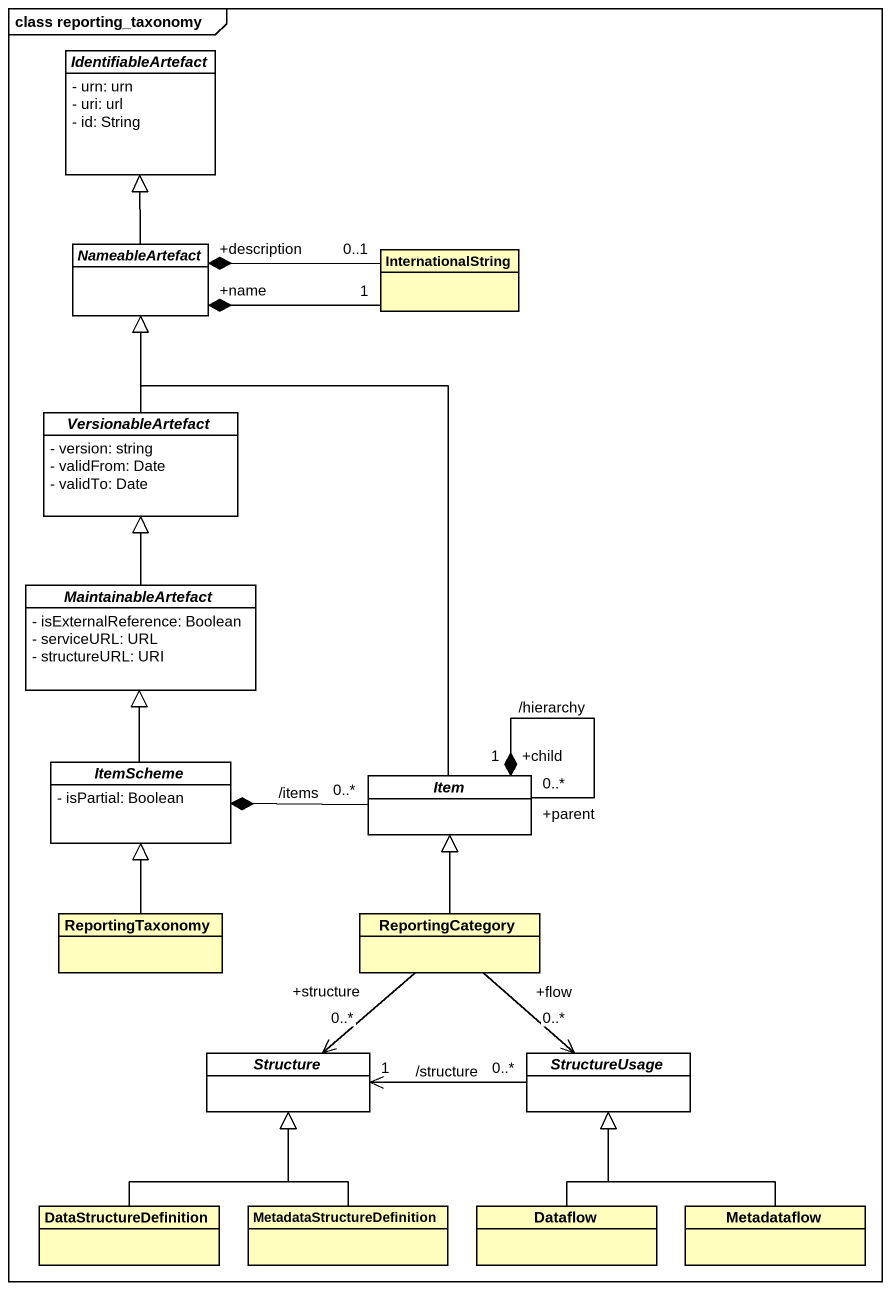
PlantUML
@startuml
mainframe class reporting_taxonomy
hide circle
hide empty members
skinparam classAttributeIconSize 0
abstract class IdentifiableArtefact #FFFFFF {
  - urn: urn
  - uri: url
  - id: String
}
abstract class NameableArtefact #FFFFFF
class InternationalString #FFFEBF
abstract class VersionableArtefact #FFFFFF {
  - version: string
  - validFrom: Date
  - validTo: Date
}
abstract class MaintainableArtefact #FFFFFF {
  - isExternalReference: Boolean
  - serviceURL: URL
  - structureURL: URI
}
abstract class ItemScheme #FFFFFF {
  - isPartial: Boolean
}
abstract class Item #FFFFFF
class ReportingTaxonomy #FFFEBF
class ReportingCategory #FFFEBF
abstract class Structure #FFFFFF
abstract class StructureUsage #FFFFFF
class DataStructureDefinition #FFFEBF
class MetadataStructureDefinition #FFFEBF
class Dataflow #FFFEBF
class Metadataflow #FFFEBF
NameableArtefact -up-|> IdentifiableArtefact
InternationalString "1" -left-* "+name" NameableArtefact
InternationalString "0..1" -left-* "+description" NameableArtefact
VersionableArtefact -up-|> NameableArtefact
MaintainableArtefact -up-|> VersionableArtefact
ItemScheme -up-|> MaintainableArtefact
Item -up-|> NameableArtefact
Item "0..*" -left-* ItemScheme : /items
Item "+parent\n0..*" --* "+child\n1" Item : /hierarchy
ReportingTaxonomy -up-|> ItemScheme
ReportingCategory -up-|> Item
ReportingCategory "+structure" --> "0..*" Structure
ReportingCategory "+flow" --> "0..*" StructureUsage
StructureUsage "0..*" -left-> "1" Structure : /structure
DataStructureDefinition -up-|> Structure
MetadataStructureDefinition -up-|> Structure
Dataflow -up-|> StructureUsage
Metadataflow -up-|> StructureUsage
@enduml
